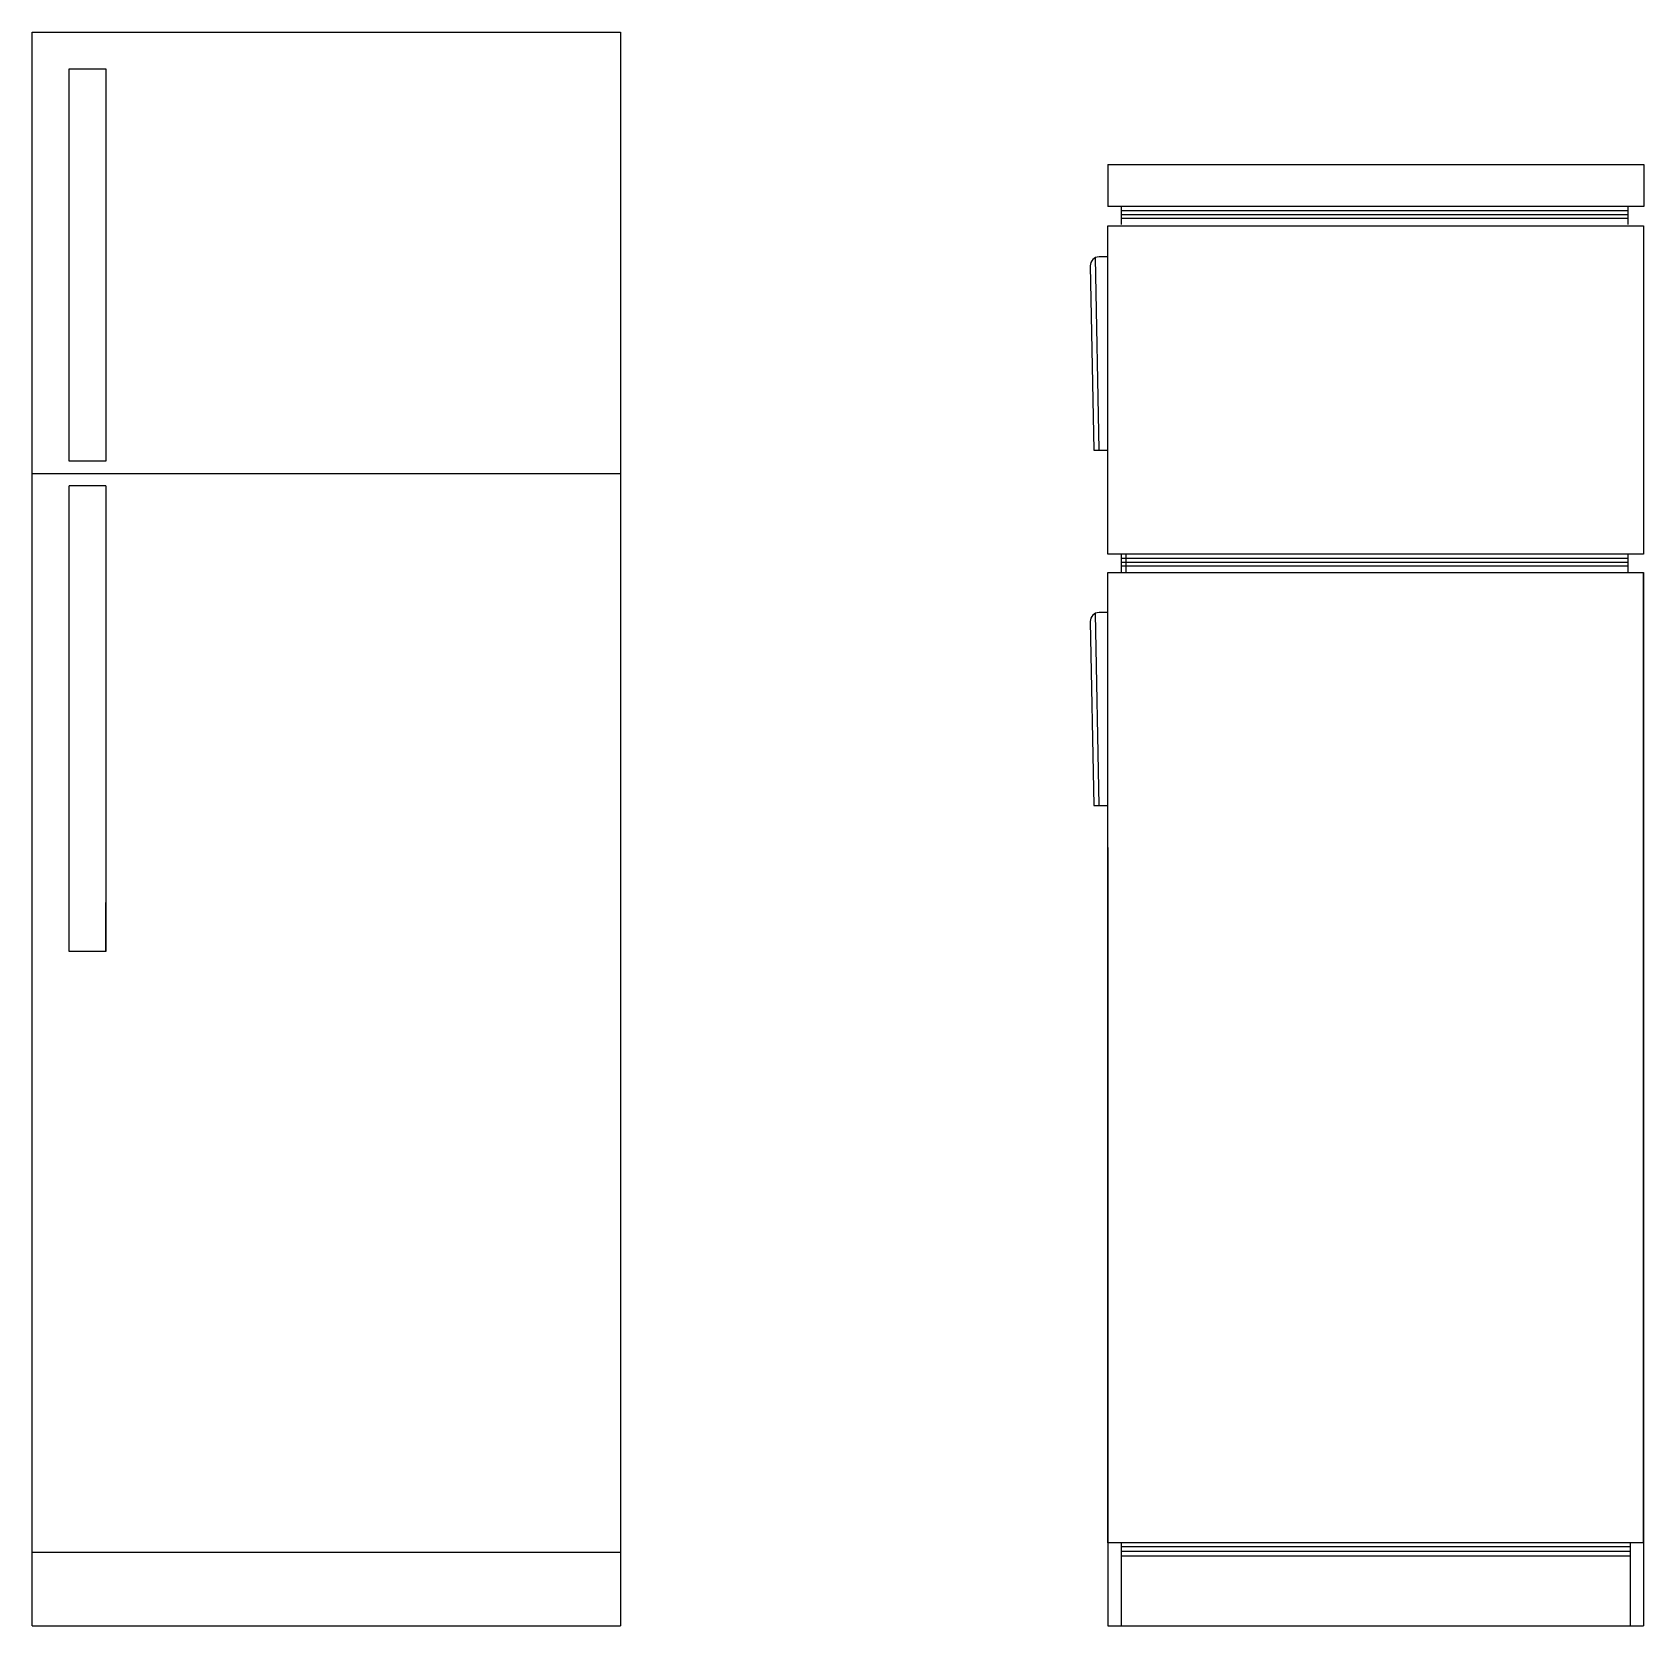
# Model space of a CAD drawing. Header units: millimetres. Extents: x 802 to 11587, y 857 to 9680.
# Drawn here: x 3081 to 4735, y 5637 to 7273 of the extents above; entities that cross this region are included whole.
import ezdxf

# ---------------------------------------------------------------- set-up
doc = ezdxf.new("R2010")
doc.units = ezdxf.units.MM

msp = doc.modelspace()

# ---------------------------------------------------------------- linework, layer by layer
at = {"color": 0}
for p, q in [((3080.6, 5637.1), (3080.6, 7272.7)), ((3080.6, 7272.7), (3684.6, 7272.7)), ((3684.6, 7272.7), (3684.6, 5637.1)), ((3118.4, 6832.4), (3118.4, 7235)), ((3118.4, 7235), (3156.1, 7235)), ((3156.1, 7235), (3156.1, 6832.4)), ((4184.6, 7137.1), (4734.7, 7137.1)), ((4184.6, 7137.1), (4184.6, 7094)), ((4734.7, 7137.1), (4734.7, 7094)), ((4734.7, 7094), (4184.6, 7094)), ((4198.2, 7094), (4198.2, 7075.3)), ((4198.2, 7089.8), (4718.4, 7089.8)), ((4198.2, 7085.8), (4718.4, 7085.8)), ((4198.2, 7081.9), (4718.4, 7081.9)), ((4718.4, 7094), (4718.4, 7075.3)), ((4184.6, 7074), (4734.6, 7074)), ((4184.6, 6737.1), (4184.6, 7074)), ((4734.6, 7074), (4734.6, 6737.1)), ((4166.6, 7033), (4170.3, 6843.9)), ((4171.5, 7041.2), (4175.4, 6844)), ((4184.6, 7042.1), (4175.6, 7042.1)), ((3156.1, 6832.4), (3118.4, 6832.4)), ((4170.3, 6843.9), (4184.6, 6843.9)), ((3080.6, 6819.8), (3684.6, 6819.8)), ((3118.4, 6329.1), (3118.4, 6807.2)), ((3156.1, 6807.2), (3118.4, 6807.2)), ((3156.1, 6807.2), (3156.1, 6329.1)), ((4659.1, 6737.1), (4184.6, 6737.1)), ((4198.2, 6737.1), (4198.2, 6718.3)), ((4198.2, 6732.8), (4659.1, 6732.8)), ((4203, 6737.1), (4203, 6718.3)), ((4734.6, 6737.1), (4659.1, 6737.1)), ((4659.1, 6732.8), (4718.4, 6732.8)), ((4718.4, 6737.1), (4718.4, 6718.3)), ((4184.6, 5722.3), (4184.6, 6718.3)), ((4184.6, 6718.3), (4659.1, 6718.3)), ((4198.2, 6728.9), (4659.1, 6728.9)), ((4198.2, 6724.9), (4659.1, 6724.9)), ((4659.1, 6728.9), (4718.4, 6728.9)), ((4659.1, 6724.9), (4718.4, 6724.9)), ((4659.1, 6718.3), (4734.6, 6718.3)), ((4734.6, 5722.3), (4734.6, 6718.3)), ((4734.6, 6718.3), (4734.6, 5722.3)), ((4166.6, 6667.9), (4170.3, 6478.9)), ((4171.5, 6676.2), (4175.4, 6479)), ((4184.6, 6677.1), (4175.6, 6677.1)), ((4170.3, 6478.9), (4184.6, 6478.9)), ((4184.6, 6435.8), (4184.6, 5637.1)), ((3156.1, 6329.1), (3156.1, 6379.4)), ((3156.1, 6329.1), (3118.4, 6329.1)), ((3080.6, 5712.5), (3684.6, 5712.5)), ((4711.6, 5722.3), (4184.6, 5722.3)), ((4198.2, 5722.3), (4198.2, 5637.1)), ((4198.2, 5718.3), (4711.6, 5718.3)), ((4198.2, 5713.6), (4711.6, 5713.6)), ((4198.2, 5708.9), (4711.6, 5708.9)), ((4734.6, 5722.3), (4711.6, 5722.3)), ((4711.6, 5718.3), (4720.9, 5718.3)), ((4711.6, 5713.6), (4720.9, 5713.6)), ((4711.6, 5708.9), (4720.9, 5708.9)), ((4720.9, 5722.3), (4720.9, 5637.1)), ((4734.6, 5722.3), (4734.6, 5637.1)), ((3080.6, 5637.1), (3684.6, 5637.1)), ((4184.6, 5637.1), (4734.6, 5637.1))]:
    msp.add_line(p, q, dxfattribs=at)
for centre in [(4175.6, 7033.1), (4175.6, 6668.1)]:
    msp.add_arc(centre, 8.99, 90, 181.123, dxfattribs=at)

doc.saveas('drawing.dxf')
